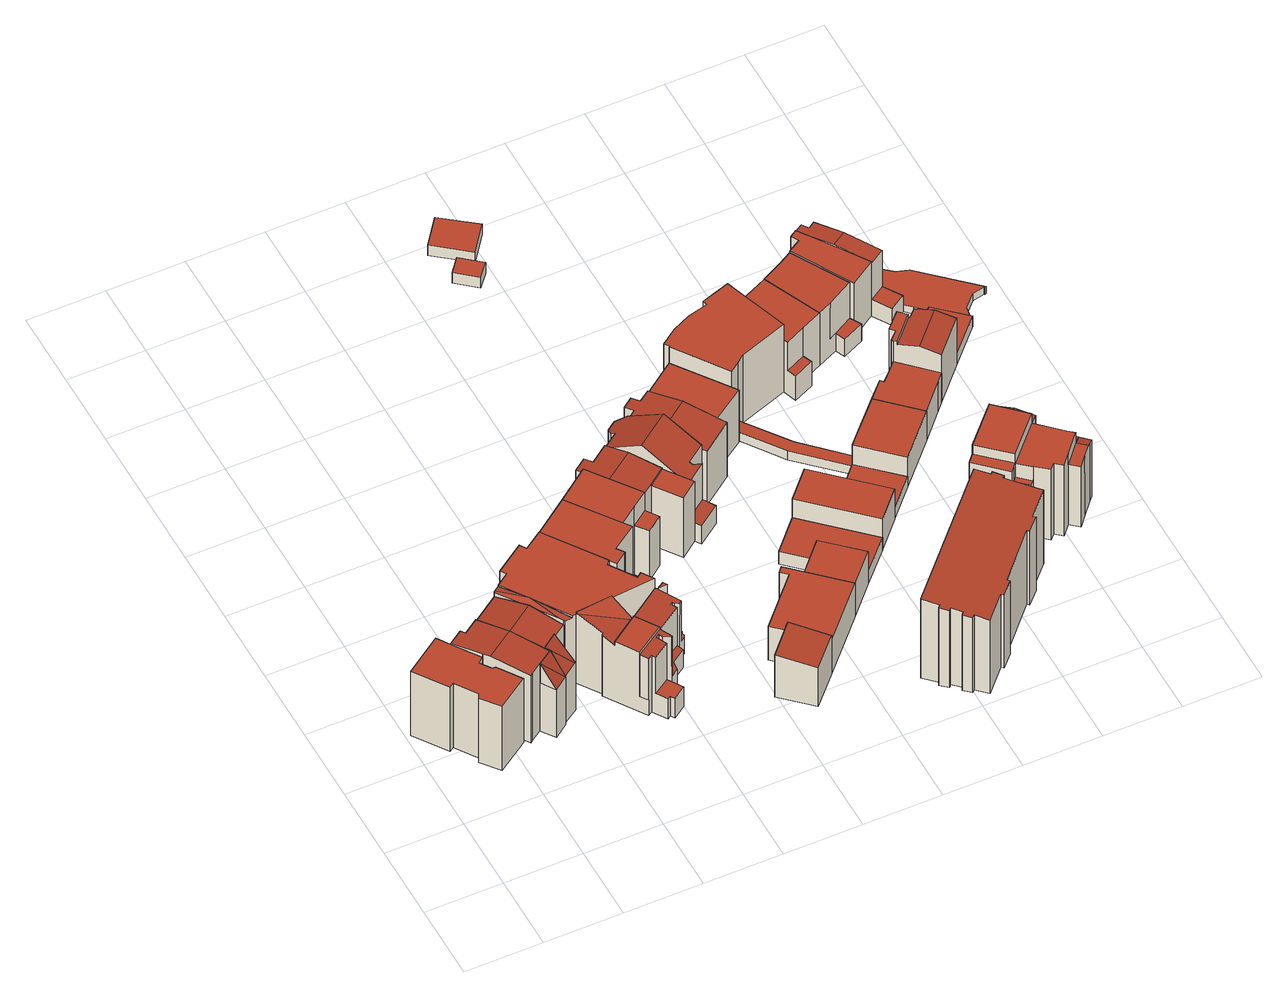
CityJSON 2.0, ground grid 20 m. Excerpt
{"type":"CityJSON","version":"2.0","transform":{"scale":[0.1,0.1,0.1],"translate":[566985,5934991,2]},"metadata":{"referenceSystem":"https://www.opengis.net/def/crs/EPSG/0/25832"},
"CityObjects":{
"building1":{"type":"Building","attributes":{"Gemeindeschluessel":"02000000","Geometrietyp2DReferenz":"3000","function":"31001_1120","roofType":"1000","measuredHeight":21.37,"storeysAboveGround":5},"geometry":[{"type":"MultiSurface","lod":"2","boundaries":[[[0,1,2,3]],[[3,2,4,5]],[[5,4,6,7]],[[7,6,8,9]],[[9,8,10,11]],[[11,10,12,13]],[[13,12,14,15]],[[15,14,16,17]],[[17,16,18,19]],[[19,18,20,21]],[[22,23,24,25]],[[21,20,26,27]],[[1,0,25,24]],[[23,22,27,26]],[[27,22,25,0,3,5,7,9,11,13,15,17,19,21]],[[23,26,20,18,16,14,12,10,8,6,4,2,1,24]]],"semantics":{"surfaces":[{"type":"WallSurface"},{"type":"GroundSurface"},{"type":"RoofSurface"}],"values":[0,0,0,0,0,0,0,0,0,0,0,0,0,0,1,2]}}]},
"building2":{"type":"Building","attributes":{"Gemeindeschluessel":"02000000","Geometrietyp2DReferenz":"3000","function":"31001_1010","roofType":"3100","measuredHeight":23.33,"storeysAboveGround":5},"geometry":[{"type":"MultiSurface","lod":"2","boundaries":[[[28,29,30,31]],[[32,28,31]],[[33,34,35,36]],[[36,35,37,38]],[[39,40,41,42]],[[42,41,43,44]],[[45,46,47,48]],[[49,31,30,50]],[[51,29,28,52]],[[32,31,49,53]],[[54,55,45,48,33,36,38,39,42,44,51,52]],[[56,34,33,48,47]],[[51,44,43,57,50,30,29]],[[55,54,32,53,49,58]],[[54,52,28,32]],[[46,45,55,58]],[[40,39,38,37]],[[56,47,46,58,49,50,57]],[[56,57,43,41,40,37,35,34]]],"semantics":{"surfaces":[{"type":"RoofSurface"},{"type":"WallSurface"},{"type":"GroundSurface"}],"values":[0,0,1,1,1,1,1,1,1,1,2,1,1,1,1,1,1,0,0]}}]},
"building3":{"type":"Building","attributes":{"Gemeindeschluessel":"02000000","Geometrietyp2DReferenz":"3000","function":"31001_1010","roofType":"3100","measuredHeight":22.99,"storeysAboveGround":5},"geometry":[{"type":"MultiSurface","lod":"2","boundaries":[[[59,60,61,62,63]],[[64,65,60,59]],[[66,67,68]],[[69,63,62,70]],[[68,70,62,61,66]],[[71,65,64,72]],[[73,67,66,74]],[[72,64,59,63,69,75,76,77]],[[78,73,74,71,72,77,79,80]],[[71,74,66,61,60,65]],[[73,78,70,68,67]],[[70,78,80,81]],[[80,79,82,83,81]],[[82,79,77,76]],[[75,69,70,81,83]],[[75,83,82,76]]],"semantics":{"surfaces":[{"type":"RoofSurface"},{"type":"WallSurface"},{"type":"GroundSurface"}],"values":[0,0,0,1,1,1,1,1,2,1,1,1,1,1,0,0]}}]},
"building4":{"type":"Building","attributes":{"Gemeindeschluessel":"02000000","Geometrietyp2DReferenz":"3000","function":"31001_2020","roofType":"1000","measuredHeight":24.25,"storeysAboveGround":5},"geometry":[{"type":"MultiSurface","lod":"2","boundaries":[[[84,85,86,87]],[[85,88,86]],[[85,89,90,88]],[[84,91,92,89,85]],[[93,94,95,96]],[[97,98,99,94,93]],[[100,101,102,103,104,105,106,107,108,109,110]],[[111,112,113,114,115,116]],[[117,118,119,120,121,122,123,124,125,126,127]],[[128,129,130,131,132,133]],[[134,135,136]],[[137,138,139,140]],[[141,142,143,144,145,146,147,148]],[[149,150,151,152]],[[89,153,154,90]],[[155,92,91,156]],[[157,158,159,160]],[[160,159,161,162]],[[162,161,163,164]],[[164,163,165,166]],[[166,165,167,168]],[[168,167,169,170]],[[139,171,172,140]],[[173,96,95,172]],[[140,172,95,94,137]],[[174,98,97,175]],[[176,107,106,177]],[[177,106,105,178]],[[178,105,104,179]],[[115,103,102,116]],[[180,100,110,181]],[[182,114,113,183]],[[183,113,112,184]],[[184,112,111,185]],[[148,124,123,141]],[[186,122,121,187]],[[187,121,120,188]],[[188,120,119,189]],[[132,118,117,133]],[[190,131,130,191]],[[191,130,129,192]],[[146,134,136,147]],[[193,145,144,194]],[[194,144,143,195]],[[195,143,142,196]],[[197,87,86,88,90,154,150,149]],[[198,180,181,199,200,99,98,174]],[[186,187,188,189,190,191,192,176,177,178,179,182,183,184,185,201,198,174,175,202,155,156,197,149,152,157,160,162,164,166,168,170,203,204,193,194,195,196]],[[202,175,97,93,96,173,205]],[[203,170,169,171,139,138,126,125]],[[204,203,125,124,148,147,136,135]],[[193,204,135,134,146,145]],[[190,189,119,118,132,131]],[[186,196,142,141,123,122]],[[198,201,101,100,180]],[[201,185,111,116,102,101]],[[182,179,104,103,115,114]],[[176,192,129,128,108,107]],[[199,181,110,109,206]],[[206,109,108,128,133,117,127,207]],[[94,99,200,207,127,126,138,137]],[[155,202,205,153,89,92]],[[158,157,152,151]],[[197,156,91,84,87]],[[199,206,207,200]],[[158,151,150,154,153,205,173,172,171,169,167,165,163,161,159]]],"semantics":{"surfaces":[{"type":"RoofSurface"},{"type":"WallSurface"},{"type":"GroundSurface"}],"values":[0,0,0,0,0,0,0,0,0,0,0,0,0,1,1,1,1,1,1,1,1,1,1,1,1,1,1,1,1,1,1,1,1,1,1,1,1,1,1,1,1,1,1,1,1,1,1,2,1,1,1,1,1,1,1,1,1,1,1,1,1,1,1,1,0,0]}}]},
"building5":{"type":"Building","attributes":{"Gemeindeschluessel":"02000000","Geometrietyp2DReferenz":"3000","function":"31001_1010","roofType":"1000","measuredHeight":22.72,"storeysAboveGround":5},"geometry":[{"type":"MultiSurface","lod":"2","boundaries":[[[208,209,210,211,212]],[[162,213,214,215]],[[216,217,218,219]],[[219,218,220,221]],[[211,220,222,212]],[[223,210,209,224]],[[224,209,208,225]],[[226,227,228,229]],[[216,219,221,223,224,225,162,215,226,229]],[[213,162,225,208,212,222]],[[223,221,220,211,210]],[[217,216,229,228]],[[227,226,215,214]],[[227,214,213,222,220,218,217,228]]],"semantics":{"surfaces":[{"type":"RoofSurface"},{"type":"WallSurface"},{"type":"GroundSurface"}],"values":[0,1,1,1,1,1,1,1,2,1,1,1,1,0]}}]},
"building6":{"type":"Building","attributes":{"Gemeindeschluessel":"02000000","Geometrietyp2DReferenz":"3000","function":"31001_2010","roofType":"1000","measuredHeight":22.63,"storeysAboveGround":5},"geometry":[{"type":"MultiSurface","lod":"2","boundaries":[[[230,231,232,233]],[[234,227,214,235]],[[236,237,238,239]],[[232,240,241,233]],[[242,231,230,243]],[[244,234,235,236,239,242,243]],[[244,243,230,233,241]],[[242,239,238,240,232,231]],[[227,234,244,241]],[[237,236,235,214]],[[237,214,227,241,240,238]]],"semantics":{"surfaces":[{"type":"RoofSurface"},{"type":"WallSurface"},{"type":"GroundSurface"}],"values":[0,1,1,1,1,2,1,1,1,1,0]}}]},
"building7":{"type":"Building","attributes":{"Gemeindeschluessel":"02000000","Geometrietyp2DReferenz":"3000","function":"31001_1120","roofType":"1000","measuredHeight":14.04,"storeysAboveGround":4},"geometry":[{"type":"MultiSurface","lod":"2","boundaries":[[[245,246,247,248]],[[248,247,249,250]],[[250,249,251,252]],[[246,245,252,251]],[[252,245,248,250]],[[246,251,249,247]]],"semantics":{"surfaces":[{"type":"WallSurface"},{"type":"GroundSurface"},{"type":"RoofSurface"}],"values":[0,0,0,0,1,2]}}]},
"building8":{"type":"Building","attributes":{"Gemeindeschluessel":"02000000","Geometrietyp2DReferenz":"3000","function":"31001_2310","roofType":"3100","measuredHeight":21.25,"storeysAboveGround":5},"geometry":[{"type":"MultiSurface","lod":"2","boundaries":[[[253,254,255,256]],[[257,258,259,260]],[[260,259,261,262]],[[263,264,265,266]],[[266,265,267,268]],[[255,269,270,256]],[[271,254,253,272]],[[273,274,257,260,262,263,266,268,271,272]],[[271,268,267,275,269,255,254]],[[273,272,253,256,270,276]],[[277,274,273,276]],[[257,274,277,278,258]],[[264,263,262,261]],[[278,277,276,270,269,275]],[[278,275,267,265,264,261,259,258]]],"semantics":{"surfaces":[{"type":"RoofSurface"},{"type":"WallSurface"},{"type":"GroundSurface"}],"values":[0,1,1,1,1,1,1,2,1,1,1,1,1,0,0]}}]},
"building9":{"type":"Building","attributes":{"Gemeindeschluessel":"02000000","Geometrietyp2DReferenz":"3000","function":"31001_1120","roofType":"1000","measuredHeight":11.17,"storeysAboveGround":4},"geometry":[{"type":"MultiSurface","lod":"2","boundaries":[[[279,280,281,282]],[[283,284,285,286]],[[287,288,286,285]],[[289,290,280,279]],[[288,287,290,289]],[[291,292,284,283]],[[292,291,282,281]],[[282,291,283,286,288,289,279]],[[292,281,280,290,287,285,284]]],"semantics":{"surfaces":[{"type":"WallSurface"},{"type":"GroundSurface"},{"type":"RoofSurface"}],"values":[0,0,0,0,0,0,0,1,2]}}]},
"building10":{"type":"Building","attributes":{"Gemeindeschluessel":"02000000","Geometrietyp2DReferenz":"3000","function":"31001_1120","roofType":"3100","measuredHeight":24.93,"storeysAboveGround":4},"geometry":[{"type":"MultiSurface","lod":"2","boundaries":[[[293,294,295,296]],[[268,297,298,299]],[[299,298,300,301]],[[301,300,302,303]],[[304,305,306,307]],[[308,309,310,311]],[[311,310,312,313]],[[295,314,315,296]],[[316,294,293,317]],[[317,293,296,315,318,297,268]],[[304,307,319,308,311,313,316,317,268,299,301,303]],[[316,313,312,314,295,294]],[[309,308,319,320]],[[319,307,306,321,320]],[[305,304,303,302]],[[318,315,314,312,310,309,320,321]],[[318,321,306,305,302,300,298,297]]],"semantics":{"surfaces":[{"type":"RoofSurface"},{"type":"WallSurface"},{"type":"GroundSurface"}],"values":[0,1,1,1,1,1,1,1,1,1,2,1,1,1,1,0,0]}}]},
"building11":{"type":"Building","attributes":{"Gemeindeschluessel":"02000000","Geometrietyp2DReferenz":"3000","function":"31001_1120","roofType":"3100","measuredHeight":19.36,"storeysAboveGround":4},"geometry":[{"type":"MultiSurface","lod":"2","boundaries":[[[322,323,324,325,326,327,328,329]],[[330,331,332,333,323,322]],[[307,329,328,334]],[[334,328,327,335]],[[335,327,326,336]],[[336,326,325,337]],[[337,325,324,338]],[[339,333,332,340]],[[340,332,331,341]],[[341,331,330,319]],[[319,330,322,329,307]],[[338,324,323,333,339]],[[338,339,340,341,319,307,334,335,336,337]]],"semantics":{"surfaces":[{"type":"RoofSurface"},{"type":"WallSurface"},{"type":"GroundSurface"}],"values":[0,0,1,1,1,1,1,1,1,1,1,1,2]}}]},
"building12":{"type":"Building","attributes":{"Gemeindeschluessel":"02000000","Geometrietyp2DReferenz":"3000","function":"31001_1120","roofType":"1000","measuredHeight":10.86,"storeysAboveGround":4},"geometry":[{"type":"MultiSurface","lod":"2","boundaries":[[[342,343,344,345]],[[346,347,348,349]],[[346,345,344,347]],[[347,344,343,348]],[[348,343,342,349]],[[349,342,345,346]]],"semantics":{"surfaces":[{"type":"RoofSurface"},{"type":"GroundSurface"},{"type":"WallSurface"}],"values":[0,1,2,2,2,2]}}]},
"building13":{"type":"Building","attributes":{"Gemeindeschluessel":"02000000","Geometrietyp2DReferenz":"3000","function":"31001_1120","roofType":"1000","measuredHeight":4.21,"storeysAboveGround":3},"geometry":[{"type":"MultiSurface","lod":"2","boundaries":[[[350,351,352,353]],[[354,355,356,357]],[[354,353,352,355]],[[355,352,351,356]],[[356,351,350,357]],[[354,357,350,353]]],"semantics":{"surfaces":[{"type":"RoofSurface"},{"type":"GroundSurface"},{"type":"WallSurface"}],"values":[0,1,2,2,2,2]}}]},
"building14":{"type":"Building","attributes":{"Gemeindeschluessel":"02000000","Geometrietyp2DReferenz":"3000","function":"31001_2080","roofType":"1000","measuredHeight":3.55,"storeysAboveGround":1},"geometry":[{"type":"MultiSurface","lod":"2","boundaries":[[[358,359,360,361]],[[362,363,364,365]],[[362,361,360,363]],[[363,360,359,364]],[[364,359,358,365]],[[365,358,361,362]]],"semantics":{"surfaces":[{"type":"RoofSurface"},{"type":"GroundSurface"},{"type":"WallSurface"}],"values":[0,1,2,2,2,2]}}]},
"building15":{"type":"Building","attributes":{"Gemeindeschluessel":"02000000","Geometrietyp2DReferenz":"3000","function":"31001_1120","roofType":"1000","measuredHeight":17.3,"storeysAboveGround":4},"geometry":[{"type":"MultiSurface","lod":"2","boundaries":[[[366,367,368,369]],[[370,371,367,366]],[[372,373,369,368]],[[373,372,371,370]],[[373,370,366,369]],[[371,372,368,367]]],"semantics":{"surfaces":[{"type":"WallSurface"},{"type":"GroundSurface"},{"type":"RoofSurface"}],"values":[0,0,0,0,1,2]}}]},
"building16":{"type":"Building","attributes":{"Gemeindeschluessel":"02000000","Geometrietyp2DReferenz":"3000","function":"31001_2080","roofType":"1000","measuredHeight":3.44,"storeysAboveGround":1},"geometry":[{"type":"MultiSurface","lod":"2","boundaries":[[[374,375,376,377]],[[378,379,380,381]],[[378,377,376,379]],[[379,376,375,380]],[[380,375,374,381]],[[381,374,377,378]]],"semantics":{"surfaces":[{"type":"RoofSurface"},{"type":"GroundSurface"},{"type":"WallSurface"}],"values":[0,1,2,2,2,2]}}]},
"building17":{"type":"Building","attributes":{"Gemeindeschluessel":"02000000","Geometrietyp2DReferenz":"3000","function":"31001_1120","roofType":"1000","measuredHeight":10.14,"storeysAboveGround":3},"geometry":[{"type":"MultiSurface","lod":"2","boundaries":[[[382,383,384,385]],[[386,387,388,389]],[[388,383,382,389]],[[386,385,384,387]],[[387,384,383,388]],[[386,389,382,385]]],"semantics":{"surfaces":[{"type":"RoofSurface"},{"type":"GroundSurface"},{"type":"WallSurface"}],"values":[0,1,2,2,2,2]}}]},
"building18":{"type":"Building","attributes":{"Gemeindeschluessel":"02000000","Geometrietyp2DReferenz":"3000","function":"31001_2010","roofType":"1000","measuredHeight":26.46,"storeysAboveGround":4},"geometry":[{"type":"MultiSurface","lod":"2","boundaries":[[[390,391,392,393,394,395,396,397,398,399,400,401,402,403,404,405,406,407,408,409,410,411,412,413]],[[414,415,416,417,418,419,420,421,422,423,424,425,426,427,428,429,430,431,432,433,434,435,436,437]],[[414,413,412,415]],[[415,412,411,416]],[[416,411,410,417]],[[417,410,409,418]],[[418,409,408,419]],[[419,408,407,420]],[[420,407,406,421]],[[421,406,405,422]],[[422,405,404,423]],[[423,404,403,424]],[[424,403,402,425]],[[425,402,401,426]],[[426,401,400,427]],[[427,400,399,428]],[[428,399,398,429]],[[429,398,397,430]],[[430,397,396,431]],[[431,396,395,432]],[[432,395,394,433]],[[433,394,393,434]],[[434,393,392,435]],[[435,392,391,436]],[[436,391,390,437]],[[437,390,413,414]]],"semantics":{"surfaces":[{"type":"RoofSurface"},{"type":"GroundSurface"},{"type":"WallSurface"}],"values":[0,1,2,2,2,2,2,2,2,2,2,2,2,2,2,2,2,2,2,2,2,2,2,2,2,2]}}]},
"building19":{"type":"Building","attributes":{"Gemeindeschluessel":"02000000","Geometrietyp2DReferenz":"3000","function":"31001_2070","roofType":"1000","measuredHeight":22.62,"storeysAboveGround":5},"geometry":[{"type":"MultiSurface","lod":"2","boundaries":[[[438,439,440,441,442,443,444,445,446,447,448,449,450,451]],[[452,453,454,455,456,457,458,459,460,461,462,463,369,464]],[[452,451,450,453]],[[453,450,449,454]],[[454,449,448,455]],[[455,448,447,456]],[[456,447,446,457]],[[457,446,445,458]],[[458,445,444,459]],[[459,444,443,460]],[[460,443,442,461]],[[461,442,441,462]],[[462,441,440,463]],[[463,440,439,369]],[[369,439,438,464]],[[464,438,451,452]]],"semantics":{"surfaces":[{"type":"RoofSurface"},{"type":"GroundSurface"},{"type":"WallSurface"}],"values":[0,1,2,2,2,2,2,2,2,2,2,2,2,2,2,2]}}]},
"building20":{"type":"Building","attributes":{"Gemeindeschluessel":"02000000","Geometrietyp2DReferenz":"3000","function":"31001_2460","roofType":"1000","measuredHeight":3.46,"storeysAboveGround":1},"geometry":[{"type":"MultiSurface","lod":"2","boundaries":[[[465,466,467,468]],[[469,470,471,472]],[[469,468,467,470]],[[470,467,466,471]],[[471,466,465,472]],[[472,465,468,469]]],"semantics":{"surfaces":[{"type":"RoofSurface"},{"type":"GroundSurface"},{"type":"WallSurface"}],"values":[0,1,2,2,2,2]}}]},
"building21":{"type":"Building","attributes":{"Gemeindeschluessel":"02000000","Geometrietyp2DReferenz":"3000","function":"31001_2070","roofType":"1000","measuredHeight":9.87,"storeysAboveGround":3},"geometry":[{"type":"MultiSurface","lod":"2","boundaries":[[[473,474,475,476]],[[476,475,477,478]],[[478,477,479,480]],[[481,482,483,484]],[[485,486,482,481,480,479]],[[487,488,473,476,478,480,481,484]],[[489,490,485,479,477,475,474]],[[491,483,482,486,492]],[[491,492,490,489,488,487]],[[489,474,473,488]],[[483,491,487,484]],[[492,486,485,490]]],"semantics":{"surfaces":[{"type":"WallSurface"},{"type":"GroundSurface"},{"type":"RoofSurface"}],"values":[0,0,0,0,0,1,2,2,0,0,0,0]}}]},
"building22":{"type":"Building","attributes":{"Gemeindeschluessel":"02000000","Geometrietyp2DReferenz":"3000","function":"31001_1120","roofType":"1000","measuredHeight":17.52,"storeysAboveGround":4},"geometry":[{"type":"MultiSurface","lod":"2","boundaries":[[[493,494,495,496,497,498]],[[499,500,501,502,503]],[[499,503,496,495,504,505]],[[504,495,494,506]],[[494,493,500,507,506]],[[501,500,493,498]],[[502,501,498,497]],[[507,500,499,505]],[[503,502,497,496]],[[507,505,504,506]]],"semantics":{"surfaces":[{"type":"GroundSurface"},{"type":"RoofSurface"},{"type":"WallSurface"}],"values":[0,1,2,2,2,2,2,2,2,1]}}]},
"building23":{"type":"Building","attributes":{"Gemeindeschluessel":"02000000","Geometrietyp2DReferenz":"3000","function":"31001_2010","roofType":"1000","measuredHeight":9.83,"storeysAboveGround":3},"geometry":[{"type":"MultiSurface","lod":"2","boundaries":[[[481,482,508,509]],[[509,508,510,511]],[[511,510,512,513]],[[513,512,514,515]],[[516,517,518,519]],[[519,518,520,521]],[[483,520,518,517,522,514,512,510,508,482]],[[484,481,509,511,513,515,523,516,519,521]],[[481,484,483,482]],[[484,521,520,483]],[[516,523,522,517]],[[523,515,514,522]]],"semantics":{"surfaces":[{"type":"WallSurface"},{"type":"RoofSurface"},{"type":"GroundSurface"}],"values":[0,0,0,0,0,0,1,2,0,0,0,0]}}]},
"building24":{"type":"Building","attributes":{"Gemeindeschluessel":"02000000","Geometrietyp2DReferenz":"3000","function":"31001_1010","roofType":"1000","measuredHeight":26.68,"storeysAboveGround":6},"geometry":[{"type":"MultiSurface","lod":"2","boundaries":[[[524,525,526,527]],[[528,529,525,524]],[[530,531,532,533,534]],[[535,536,537,538,539]],[[540,541,542,543]],[[544,538,545,546]],[[547,548,549,550]],[[541,551,552,542]],[[553,554,555,556]],[[556,555,557,558]],[[533,559,560,534]],[[561,531,530,562]],[[544,539,538]],[[563,537,536,564]],[[557,555,554,565,560,559,566,567,552,551,568]],[[569,527,526,570,571,572,550,549]],[[561,562,573,553,556,558,574,575,576,577,571,570,578,579,580,581,563,564]],[[548,547,582,543,542,552,567,583]],[[580,579,583,567,566]],[[563,581,545,538,537]],[[561,564,536,535,532,531]],[[573,562,530,534,560,565]],[[559,533,532,535,539,544,546,566]],[[581,580,566,546,545]],[[553,573,565,554]],[[578,570,526,525,529]],[[575,574,568,551,541,540]],[[574,558,557,568]],[[579,578,529,528,584,583]],[[584,528,524,527,569]],[[572,571,577,585]],[[585,577,576,582]],[[576,575,540,543,582]],[[584,569,549,548,583]],[[585,582,547,550,572]]],"semantics":{"surfaces":[{"type":"RoofSurface"},{"type":"WallSurface"},{"type":"GroundSurface"}],"values":[0,0,0,0,0,0,1,1,1,1,1,1,1,1,0,1,2,1,1,1,1,1,1,1,1,1,1,1,1,1,1,1,1,0,0]}}]},
"building25":{"type":"Building","attributes":{"Gemeindeschluessel":"02000000","Geometrietyp2DReferenz":"3000","function":"31001_1120","roofType":"1000","measuredHeight":17.63,"storeysAboveGround":4},"geometry":[{"type":"MultiSurface","lod":"2","boundaries":[[[498,586,587,497]],[[588,589,590,591]],[[592,593,594,595]],[[592,595,498,497,588,591,596]],[[597,596,591,590,598,599]],[[593,592,596,597]],[[498,595,594,600,601,586]],[[599,598,601,600]],[[589,588,497,587]],[[599,600,594,593,597]],[[589,587,586,601,598,590]]],"semantics":{"surfaces":[{"type":"WallSurface"},{"type":"GroundSurface"},{"type":"RoofSurface"}],"values":[0,0,0,1,0,0,0,0,0,2,2]}}]},
"building26":{"type":"Building","attributes":{"Gemeindeschluessel":"02000000","Geometrietyp2DReferenz":"3000","function":"31001_1120","roofType":"3100","measuredHeight":16.9,"storeysAboveGround":4},"geometry":[{"type":"MultiSurface","lod":"2","boundaries":[[[602,603,604,605,606,607,608]],[[609,610,611]],[[612,608,607,613]],[[613,607,606,614]],[[611,605,604,609]],[[609,604,603,615]],[[523,602,608,612]],[[616,617,618,619]],[[516,523,612,613,614,620,616,619,621]],[[523,516,622,623,615,603,602]],[[621,619,618,624,625]],[[616,620,610,609,617]],[[622,516,621,625]],[[620,614,606,605,611,610]],[[623,622,625,624]],[[623,624,618,617,609,615]]],"semantics":{"surfaces":[{"type":"RoofSurface"},{"type":"WallSurface"},{"type":"GroundSurface"}],"values":[0,0,1,1,1,1,1,1,2,1,1,1,1,1,0,0]}}]},
"building27":{"type":"Building","attributes":{"Gemeindeschluessel":"02000000","Geometrietyp2DReferenz":"3000","function":"31001_1120","roofType":"1000","measuredHeight":18.54,"storeysAboveGround":4},"geometry":[{"type":"MultiSurface","lod":"2","boundaries":[[[626,627,628,629,630,631,632]],[[633,634,635,636,637,628,627]],[[638,639,640,641]],[[641,640,642,643]],[[632,644,626]],[[633,645,634]],[[646,631,630,647]],[[647,630,629,648]],[[649,637,636,650]],[[651,652,653,638,641,643,646,647,648,649,650,654]],[[655,651,654,656]],[[654,650,636,635,657,656]],[[633,627,626]],[[649,648,629,628,637]],[[639,638,653,658]],[[658,653,652,659]],[[652,651,655,660,661,659]],[[657,635,634,645,661,660]],[[646,643,642,644,632,631]],[[657,660,655,656]],[[658,659,661,645,633,626,644,642,640,639]]],"semantics":{"surfaces":[{"type":"RoofSurface"},{"type":"WallSurface"},{"type":"GroundSurface"}],"values":[0,0,1,1,1,1,1,1,1,2,1,1,1,1,1,1,1,1,1,0,0]}}]},
"building28":{"type":"Building","attributes":{"Gemeindeschluessel":"02000000","Geometrietyp2DReferenz":"3000","function":"31001_2010","roofType":"1000","measuredHeight":3.45,"storeysAboveGround":1},"geometry":[{"type":"MultiSurface","lod":"2","boundaries":[[[662,663,664,665]],[[666,665,664,667]],[[662,668,669,663]],[[670,666,667,671,672,673]],[[674,675,676,677,669,668]],[[674,668,662,665,666,670]],[[677,676,672,671]],[[676,675,673,672]],[[675,674,670,673]],[[671,667,664,663,669,677]]],"semantics":{"surfaces":[{"type":"RoofSurface"},{"type":"WallSurface"},{"type":"GroundSurface"}],"values":[0,1,1,2,0,1,1,1,1,1]}}]},
"building29":{"type":"Building","attributes":{"Gemeindeschluessel":"02000000","Geometrietyp2DReferenz":"3000","function":"31001_2460","roofType":"1000","measuredHeight":2.31,"storeysAboveGround":1},"geometry":[{"type":"MultiSurface","lod":"2","boundaries":[[[678,679,680,681]],[[681,680,682,683]],[[683,682,684,685]],[[685,684,686,687]],[[687,686,688,689]],[[689,688,690,691]],[[691,690,692,693]],[[693,692,694,695]],[[695,694,696,697]],[[697,696,698,699]],[[700,701,702,703]],[[703,702,704,705]],[[705,704,679,678]],[[706,707,708,709]],[[709,708,710,673]],[[673,710,701,700]],[[699,698,707,706]],[[699,706,709,673,700,703,705,678,681,683,685,687,689,691,693,695,697]],[[707,698,696,694,692,690,688,686,684,682,680,679,704,702,701,710,708]]],"semantics":{"surfaces":[{"type":"WallSurface"},{"type":"GroundSurface"},{"type":"RoofSurface"}],"values":[0,0,0,0,0,0,0,0,0,0,0,0,0,0,0,0,0,1,2]}}]}
},
"vertices":[
[168,441,30],[168,441,244],[167,441,244],[167,441,30],[153,430,244],[153,430,30],[172,403,244],[172,403,30],[181,402,244],[181,402,30],[221,343,244],[221,343,30],[141,289,244],[141,289,30],[104,335,244],[104,335,30],[110,347,244],[110,347,30],[73,400,244],[73,400,30],[62,392,244],[62,392,30],[99,541,30],[99,541,244],[121,509,244],[121,509,30],[4,476,244],[4,476,30],
[333,355,183],[323,370,212],[310,389,248],[273,364,248],[297,329,183],[167,441,24],[167,441,256],[168,441,256],[168,441,24],[121,509,247],[121,509,24],[157,533,24],[157,533,247],[165,521,248],[165,521,24],[203,547,248],[203,547,24],[243,344,24],[243,344,247],[238,340,247],[238,340,24],[273,364,247],[310,389,247],[323,370,24],[333,355,24],[273,364,183],[297,329,24],[272,364,24],[179,424,258],[252,474,258],[272,364,247],
[303,399,253],[369,380,186],[370,380,186],[339,425,254],[303,399,254],[323,370,209],[333,355,186],[370,380,185],[360,396,185],[339,425,185],[303,399,242],[339,425,242],[333,355,30],[323,370,30],[360,396,30],[370,380,30],[252,473,260],[203,547,242],[203,547,30],[339,425,30],[274,596,30],[375,450,30],[375,450,242],[274,596,242],[325,523,260],
[368,461,258],[329,532,275],[275,597,259],[274,596,256],[288,606,259],[397,449,255],[289,607,255],[375,450,256],[377,447,255],[408,446,266],[531,411,220],[499,458,270],[406,449,270],[444,394,236],[440,388,235],[458,361,220],[507,289,222],[518,296,222],[524,288,220],[565,315,220],[551,337,225],[559,343,225],[565,333,223],[585,329,220],[586,329,220],[568,356,226],[494,307,226],[542,261,99],[550,266,99],[557,256,99],[590,278,99],[565,315,99],[524,288,99],[568,356,223],[633,399,223],[624,412,225],[630,416,225],[633,411,224],[644,408,223],[651,413,223],[615,466,230],[614,466,230],[613,468,230],[531,411,230],[586,329,86],[605,342,86],[606,360,91],[642,385,91],[633,399,97],[568,356,97],[645,471,223],[638,481,223],[619,469,223],[531,411,86],[613,468,86],[612,468,86],[499,458,86],[651,413,86],[662,420,86],[666,429,86],[661,437,86],[666,440,86],[645,471,86],[619,469,86],[615,466,86],[321,629,33],[321,629,262],[311,643,262],[311,643,33],[397,449,262],[289,607,262],[377,447,33],[375,450,33],[385,694,33],[385,694,262],[396,678,262],[396,678,33],[443,710,262],[443,710,33],[545,564,262],[545,564,33],[536,553,262],[536,553,33],[579,489,262],[579,489,33],[592,498,262],[592,498,33],[612,468,262],[499,458,262],[406,449,262],[440,388,33],[444,394,33],[585,329,33],[565,333,33],[559,343,33],[551,337,33],[507,289,86],[494,307,86],[590,278,33],[557,256,33],[550,266,33],[542,261,33],[644,408,33],[633,411,33],[630,416,33],[624,412,33],[642,385,33],[606,360,33],[605,342,33],[666,440,33],[661,437,33],[666,429,33],[662,420,33],[274,596,33],[507,289,33],[494,307,233],[458,361,233],[518,296,33],[405,450,33],[614,466,33],[638,481,33],[405,450,262],[568,356,233],[531,411,233],
[563,538,78],[578,527,78],[598,553,78],[587,569,78],[557,547,78],[443,710,260],[534,776,260],[534,776,33],[576,589,33],[576,589,260],[589,571,260],[589,571,33],[587,569,260],[587,569,33],[557,547,260],[598,553,33],[578,527,33],[563,538,33],[625,652,33],[625,652,260],[639,633,260],[639,633,33],
[691,653,199],[731,683,199],[709,713,199],[668,684,199],[625,652,34],[534,776,34],[617,838,34],[617,838,260],[704,720,260],[704,720,34],[709,713,260],[668,684,260],[731,683,34],[691,653,34],[668,684,34],
[856,290,33],[856,290,173],[931,219,161],[931,219,33],[860,144,161],[860,144,33],[785,213,173],[785,213,33],
[791,682,232],[835,715,232],[787,781,232],[743,748,232],[617,838,33],[617,838,238],[625,843,238],[625,843,33],[610,862,235],[610,862,33],[642,885,33],[642,885,235],[656,865,238],[656,865,33],[701,898,238],[701,898,33],[787,781,235],[743,748,235],[835,715,33],[791,682,33],[742,748,33],[704,720,33],[737,849,245],[742,748,235],[704,720,235],[653,789,245],
[851,295,32],[851,295,144],[823,321,144],[823,321,32],[917,456,32],[917,456,144],[929,470,144],[929,470,32],[1056,351,144],[1056,351,32],[931,219,32],[931,219,144],[934,440,32],[934,440,144],
[845,701,92],[902,742,92],[881,770,95],[825,729,95],[701,898,229],[741,927,229],[741,927,33],[735,935,223],[735,935,33],[739,956,214],[739,956,33],[762,972,33],[762,972,214],[790,962,229],[790,962,33],[853,777,33],[853,777,227],[858,771,222],[858,771,33],[881,771,214],[881,771,33],[881,770,214],[825,729,214],[902,742,33],[845,701,33],[756,824,283],[900,811,33],[900,811,227],[844,888,283],
[842,891,227],[921,949,227],[869,1020,216],[841,1000,216],[827,1020,213],[801,1001,213],[816,981,216],[790,962,216],[900,811,214],[908,800,213],[987,858,213],[971,880,216],[816,981,33],[801,1001,33],[827,1020,33],[841,1000,33],[869,1020,33],[971,880,33],[987,858,33],[908,800,33],
[1056,351,142],[1125,425,142],[1037,507,142],[968,433,142],[968,433,33],[1037,507,33],[1125,425,33],[1056,351,33],
[1125,425,76],[1199,502,76],[1045,646,76],[972,568,76],[972,568,34],[1045,646,34],[1199,502,34],[1125,425,34],
[757,1633,45],[787,1668,45],[735,1711,45],[706,1675,45],[706,1675,9],[735,1711,9],[787,1668,9],[757,1633,9],
[869,1020,35],[869,1020,208],[953,1081,208],[953,1081,35],[971,880,35],[971,880,208],[1057,938,208],[1057,938,35],
[780,1708,43],[832,1777,43],[746,1843,43],[694,1775,43],[694,1775,9],[746,1843,9],[832,1777,9],[780,1708,9],
[1110,716,138],[1045,646,138],[1199,502,138],[1264,572,138],[1264,572,36],[1199,502,36],[1045,646,36],[1110,716,36],
[1136,87,293],[1129,80,293],[1148,63,290],[1154,70,290],[1176,50,286],[1170,43,286],[1188,26,284],[1194,32,284],[1222,6,279],[1278,66,279],[1284,61,278],[1315,94,278],[1310,99,279],[1416,212,279],[1421,207,278],[1453,240,278],[1447,245,279],[1504,305,279],[1435,370,290],[1440,375,290],[1420,394,294],[1415,389,294],[1385,417,298],[1103,118,298],[1103,118,34],[1385,417,34],[1415,389,34],[1420,394,34],[1440,375,34],[1435,370,34],[1504,305,34],[1447,245,34],[1453,240,34],[1421,207,34],[1416,212,34],[1310,99,34],[1315,94,34],[1284,61,34],[1278,66,34],[1222,6,34],[1194,32,34],[1188,26,34],[1170,43,34],[1176,50,34],[1154,70,34],[1148,63,34],[1129,80,34],[1136,87,34],
[956,1084,261],[953,1081,261],[1046,953,261],[1071,971,261],[1090,985,261],[1214,1028,261],[1165,1168,261],[1156,1194,261],[1119,1182,261],[1083,1171,261],[1087,1159,261],[1035,1146,261],[987,1124,261],[947,1095,261],[947,1095,35],[987,1124,35],[1035,1146,35],[1087,1159,35],[1083,1171,35],[1119,1182,35],[1156,1194,35],[1165,1168,35],[1214,1028,35],[1090,985,35],[1071,971,35],[1046,953,35],[956,1084,35],
[1264,572,72],[1333,645,72],[1239,734,72],[1170,660,72],[1170,660,37],[1239,734,37],[1333,645,37],[1264,572,37],
[1046,953,38],[1046,953,67],[1071,971,67],[1071,971,38],[1154,858,67],[1154,858,38],[1259,756,67],[1259,756,38],[1341,840,38],[1341,840,136],[1434,752,136],[1434,752,38],[1271,768,67],[1271,768,136],[1333,645,38],[1129,838,38],[1129,838,67],[1239,734,67],[1333,645,136],[1239,734,136],
[1268,1039,36],[1278,1016,36],[1226,992,36],[1165,1168,36],[1255,1210,36],[1321,1063,36],[1218,1016,211],[1268,1039,211],[1321,1063,211],[1255,1210,211],[1165,1168,211],[1226,992,117],[1218,1016,117],[1278,1016,117],[1268,1039,117],
[1381,882,136],[1381,882,38],[1389,874,136],[1389,874,38],[1413,898,136],[1413,898,38],[1431,917,136],[1431,917,38],[1516,840,38],[1516,840,136],[1513,837,136],[1513,837,38],[1497,819,136],[1497,819,38],[1434,919,136],[1434,919,38],
[1541,545,267],[1561,566,267],[1525,601,258],[1505,579,258],[1577,511,258],[1597,532,258],[1631,370,230],[1653,396,230],[1674,420,230],[1652,441,230],[1608,389,230],[1674,420,225],[1683,431,221],[1693,442,218],[1671,463,218],[1652,441,225],[1511,380,218],[1520,390,218],[1490,418,218],[1480,407,218],[1652,441,218],[1656,477,218],[1636,455,218],[1490,418,265],[1490,418,295],[1416,486,295],[1416,486,265],[1520,390,264],[1490,418,264],[1585,363,29],[1585,363,264],[1566,379,264],[1566,379,29],[1553,365,264],[1553,365,29],[1652,441,264],[1608,389,264],[1653,396,29],[1631,370,29],[1693,442,29],[1683,431,29],[1608,390,264],[1636,455,264],[1577,510,264],[1522,392,264],[1505,579,295],[1525,601,29],[1398,466,29],[1398,466,265],[1608,390,29],[1522,392,29],[1511,380,29],[1480,407,29],[1471,397,29],[1597,532,29],[1577,510,29],[1636,455,29],[1656,477,29],[1480,407,265],[1577,510,295],[1577,511,295],[1471,397,265],
[1321,1063,212],[1255,1210,212],[1308,1236,36],[1308,1236,212],[1342,1256,212],[1342,1256,36],[1384,1062,36],[1384,1062,93],[1373,1087,93],[1373,1087,36],[1438,1087,36],[1438,1087,93],[1422,1115,212],[1422,1115,93],[1355,1078,93],[1355,1078,212],
[1434,919,205],[1441,913,205],[1500,976,205],[1480,995,205],[1441,955,205],[1452,944,205],[1431,923,205],[1500,976,195],[1481,995,195],[1480,995,195],[1431,923,38],[1452,944,38],[1441,955,38],[1441,913,195],[1502,974,38],[1502,974,195],[1523,993,196],[1523,993,38],[1481,995,38],[1596,925,38],[1516,840,195],[1479,876,207],[1558,960,207],[1596,925,195],
[1404,1274,217],[1437,1226,222],[1474,1248,222],[1430,1312,215],[1414,1301,215],[1402,1319,213],[1382,1306,213],[1471,1177,217],[1493,1144,213],[1530,1168,213],[1530,1169,213],[1511,1196,216],[1342,1256,37],[1342,1256,217],[1375,1275,217],[1375,1275,37],[1364,1294,217],[1364,1294,37],[1382,1306,217],[1493,1144,217],[1402,1319,37],[1414,1301,37],[1430,1312,37],[1511,1196,37],[1530,1169,37],[1520,1098,37],[1491,1144,37],[1428,1104,37],[1560,1123,37],[1520,1098,93],[1560,1123,93],[1530,1168,93],[1428,1104,217],[1491,1144,217],[1491,1143,93],[1491,1143,217],
[1522,994,73],[1543,1016,73],[1523,1034,70],[1503,1013,70],[1503,1013,39],[1523,1034,39],[1522,994,74],[1543,1016,74],[1596,925,39],[1543,1015,39],[1604,1082,39],[1679,1013,39],[1596,925,74],[1679,1013,74],[1604,1082,74],[1543,1015,74],
[1511,1196,39],[1511,1196,62],[1548,1223,62],[1548,1223,39],[1546,1226,62],[1546,1226,39],[1565,1241,62],[1565,1241,39],[1589,1221,62],[1589,1221,39],[1620,1211,62],[1620,1211,39],[1751,1089,62],[1751,1089,39],[1748,1087,62],[1748,1087,39],[1745,1089,62],[1745,1089,39],[1714,1082,62],[1714,1082,39],[1683,1050,62],[1683,1050,39],[1577,1107,39],[1577,1107,62],[1560,1123,62],[1560,1123,39],[1530,1169,62],[1530,1169,39],[1678,1021,39],[1678,1021,62],[1682,1017,62],[1682,1017,39],[1679,1013,62]
]}
